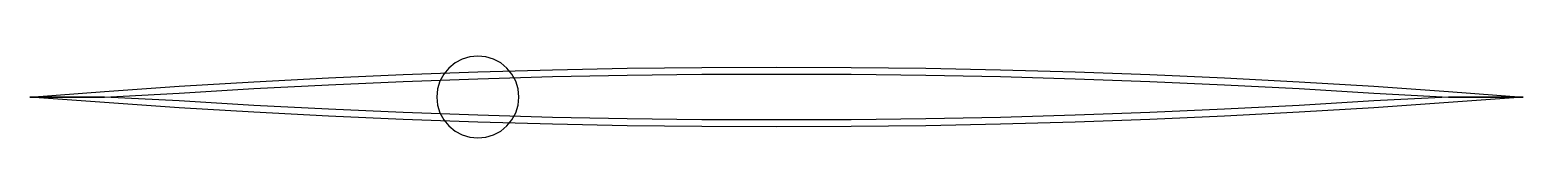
# Model space of a CAD drawing. Header units: metres. Extents: x 0 to 109, y -3 to 3.
import ezdxf

# ---------------------------------------------------------------- set-up
doc = ezdxf.new("R2010")
doc.units = ezdxf.units.M

msp = doc.modelspace()

# ---------------------------------------------------------------- linework, layer by layer
for points in [[(0, 0), (5.46, 0.41), (10.92, 0.79), (16.38, 1.11), (21.84, 1.4), (27.3, 1.64), (32.76, 1.83), (38.22, 1.99), (43.68, 2.1), (49.14, 2.16), (54.6, 2.18), (60.06, 2.16), (65.52, 2.1), (70.98, 1.99), (76.44, 1.83), (81.9, 1.64), (87.36, 1.4), (92.82, 1.11), (98.28, 0.79), (103.74, 0.41), (109.2, 0), (109.2, 0), (103.74, -0.41), (98.28, -0.79), (92.82, -1.11), (87.36, -1.4), (81.9, -1.64), (76.44, -1.83), (70.98, -1.99), (65.52, -2.1), (60.06, -2.16), (54.6, -2.18), (49.14, -2.16), (43.68, -2.1), (38.22, -1.99), (32.76, -1.83), (27.3, -1.64), (21.84, -1.4), (16.38, -1.11), (10.92, -0.79), (5.46, -0.41), (0, 0)], [(35.76, 0), (35.7, 0.59), (35.53, 1.15), (35.25, 1.67), (34.88, 2.12), (34.43, 2.49), (33.91, 2.77), (33.35, 2.94), (32.76, 3), (32.17, 2.94), (31.61, 2.77), (31.09, 2.49), (30.64, 2.12), (30.27, 1.67), (29.99, 1.15), (29.82, 0.59), (29.76, 0), (29.82, -0.59), (29.99, -1.15), (30.27, -1.67), (30.64, -2.12), (31.09, -2.49), (31.61, -2.77), (32.17, -2.94), (32.76, -3), (33.35, -2.94), (33.91, -2.77), (34.43, -2.49), (34.88, -2.12), (35.25, -1.67), (35.53, -1.15), (35.7, -0.59)], [(0, 0), (5.46, 0), (10.92, 0.29), (16.38, 0.61), (21.84, 0.9), (27.3, 1.14), (32.76, 1.33), (38.22, 1.49), (43.68, 1.6), (49.14, 1.66), (54.6, 1.68), (60.06, 1.66), (65.52, 1.6), (70.98, 1.49), (76.44, 1.33), (81.9, 1.14), (87.36, 0.9), (92.82, 0.61), (98.28, 0.29), (103.74, 0), (109.2, 0), (109.2, 0), (103.74, 0), (98.28, -0.29), (92.82, -0.61), (87.36, -0.9), (81.9, -1.14), (76.44, -1.33), (70.98, -1.49), (65.52, -1.6), (60.06, -1.66), (54.6, -1.68), (49.14, -1.66), (43.68, -1.6), (38.22, -1.49), (32.76, -1.33), (27.3, -1.14), (21.84, -0.9), (16.38, -0.61), (10.92, -0.29), (5.46, 0), (0, 0)]]:
    msp.add_lwpolyline(points, close=True)

doc.saveas('drawing.dxf')
